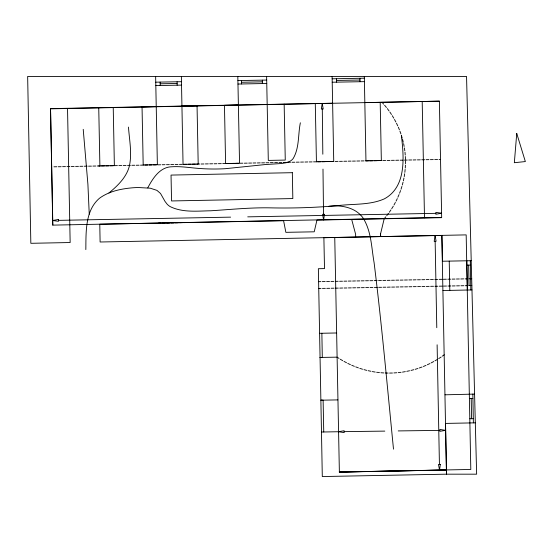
<?xml version="1.0" encoding="UTF-8"?>
<svg xmlns="http://www.w3.org/2000/svg" width="553" height="553" viewBox="0 0 553 553"><rect width="100%" height="100%" fill="white"/><g stroke="black" fill="none" stroke-linecap="round" stroke-linejoin="round"><path stroke-width="0.83" d="M89.247 214.198L87.906 184.308L83.22 129.333M405.287 168.001L405.432 165.167M405.142 169.446L404.858 172.329M300.355 122.787C297.929 134.614 299.519 147.824 293.173 158.517A10.818 10.818 0 0 1 290.104 161.2L286.198 162.741L281.498 163.508L265.24 164.559L225.327 168.693A194.303 194.303 0 0 1 200.545 168.547C191.068 167.974 181.626 166.163 172.107 166.75C159.976 166.833 152.794 178.349 147.762 187.854M404.665 173.773L404.229 176.607M403.939 178.004L403.365 180.838M441.619 217.668L316.959 220.073L314.222 231.811L285.853 232.336L283.592 220.702L99.775 224.214L100.107 242L380.63 236.573L380.575 233.781L384.183 218.781L385.814 216.804M403.026 182.234L402.308 185.02M401.92 186.416L401.056 189.209M399.038 194.594L397.884 197.234M400.579 190.55L399.563 193.246M396.059 201.133L397.31 198.582M393.992 204.976L395.381 202.433M391.731 208.681L393.266 206.228M389.326 212.241L390.957 209.884M386.727 215.698L388.462 213.389M108.948 192.983C116.427 186.748 123.913 179.836 127.805 170.704A32.544 32.544 0 0 0 129.568 165.174C132.043 152.566 129.354 139.715 128.476 127.086M442.31 356.146L444.232 354.805M438.709 358.6L441.156 357.017M435.004 360.812L437.506 359.367M431.202 362.879L433.752 361.531M427.31 364.752L429.958 363.556M423.37 366.487L426.01 365.381M419.278 367.98L422.022 367.012M415.192 369.321L417.937 368.457M413.796 369.708L411.01 370.427M409.566 370.766L406.78 371.34M405.335 371.63L402.501 372.114M338.457 431.734L344.125 430.725L344.173 432.598L338.457 431.734L321.48 432.024L318.362 268.717L324.507 268.592L323.885 237.721L466.179 234.887L470.803 469.456L339.376 472.048M401.056 372.307L398.222 372.639M396.778 372.736L393.895 372.929M328.924 206.29C342.556 204.534 358.966 208.135 365.201 221.788C371.498 234.368 371.657 248.961 374.084 262.571C381.77 324.632 387.342 386.927 393.501 449.154M71.261 166.508L74.143 166.418M98.669 165.983L100.107 165.935L97.224 165.983M118.86 165.596L121.75 165.499M149.151 165.022L152.04 164.925M196.757 164.11L199.64 164.013M227.048 163.529L229.93 163.432M257.339 162.955L260.221 162.858M287.629 162.375L290.519 162.278M304.938 162.043L307.827 161.946M335.187 161.462L338.07 161.365M365.478 160.888L368.36 160.792M395.768 160.308L398.651 160.211M413.077 159.969L415.96 159.879M179.635 222.721L182.525 222.624M335.284 281.38L338.166 281.283M352.593 281.042L355.475 280.945M382.883 280.468L385.766 280.371M413.174 279.887L416.056 279.79M443.465 279.313L446.354 279.217M460.773 278.975L463.663 278.878M339.749 288.113L342.639 288.016M357.065 287.774L359.948 287.678M387.356 287.201L390.238 287.104M417.646 286.62L420.529 286.523M447.937 286.046L450.819 285.949M465.246 285.707L468.135 285.611M392.45 373.026L389.568 373.075M466.932 265.177L470.347 265.081M445.006 394.807L474.578 394.089L476.638 474.177L446.499 474.177L322.295 476.548L321.48 432.024M158.628 223.108L160.888 223.059M188.29 222.527L190.502 222.479M318.597 281.671L320.858 281.622M469.573 285.611L471.833 285.562M332.153 78.809L364.323 78.187M160.163 83.807L177.091 83.475M241.474 82.273L262.385 81.837M237.963 84.049L266.76 83.475M155.642 76.452L157.37 164.69L143.186 164.967L142.045 106.881L197.048 105.775L198.195 164.061L183.05 164.359L181.37 76.452M238.391 105.015L224.456 105.291L225.603 163.529L239.546 163.253L237.818 76.452M50.454 108.837L439.379 101.164L441.674 217.453L52.749 225.126L50.537 108.623L156.222 106.605M313.544 161.849L333.736 161.455L332.104 76.452M380.194 102.305L381.342 160.55L365.955 160.854L364.323 76.452M469.428 278.781L471.737 278.733M318.694 288.493L321.003 288.452M442.988 290.519L471.979 289.938L474.578 394.089M319.558 333.307L336.577 332.975M155.739 82.176L181.467 81.692M237.914 80.586L266.712 80.061M336.528 80.448L359.996 80.012M332.201 82.224L364.42 81.644M155.835 85.591L181.515 85.107M181.896 106.072L332.588 103.238M364.8 102.609L439.379 101.164M58.424 220.364L230.608 217.142M247.723 216.852L435.868 213.34M471.979 289.938L471.211 260.705L442.455 261.237L441.958 235.46L380.671 236.615L380.575 233.781M475.345 422.838L445.531 423.418L446.499 474.177L441.819 235.371M339.224 472.027L446.444 470.009L339.376 472.117L334.752 237.479M408.75 160.017L411.632 159.969M417.404 159.879L420.287 159.831M421.732 159.782L424.614 159.734M426.059 159.686L428.948 159.637M430.386 159.637L433.275 159.589M434.713 159.541L437.603 159.492M361.15 160.937L364.033 160.888M369.805 160.792L372.687 160.743M374.132 160.695L377.015 160.647M378.459 160.598L381.342 160.55M382.787 160.55L385.669 160.501M387.114 160.453L389.996 160.405M391.441 160.356L394.324 160.308M400.095 160.211L402.978 160.163M404.423 160.114L407.305 160.066M317.878 161.752L320.761 161.704M322.205 161.704L325.088 161.656M326.533 161.607L329.415 161.559M330.86 161.511L333.742 161.462M339.514 161.365L342.397 161.317M343.842 161.269L346.724 161.22M348.169 161.172L351.051 161.123M352.496 161.123L355.379 161.075M356.823 161.034L359.706 160.985M270.32 162.665L273.21 162.617M278.975 162.52L281.864 162.471M283.302 162.423L286.191 162.375M291.956 162.278L294.846 162.229M296.284 162.181L299.173 162.14M300.611 162.091L303.5 162.043M309.265 161.946L312.106 161.898M222.721 163.577L225.603 163.529M231.375 163.432L234.258 163.384M235.702 163.335L238.585 163.287M240.03 163.239L242.912 163.197M244.357 163.197L247.239 163.149M248.684 163.1L251.567 163.052M253.011 163.004L255.894 162.955M261.666 162.858L264.548 162.81M265.993 162.762L268.876 162.713M274.647 162.617L277.537 162.568M175.121 164.49L178.004 164.441M179.449 164.393L182.331 164.345M183.776 164.345L186.658 164.303M188.103 164.255L190.985 164.206M192.43 164.158L195.313 164.11M201.085 164.013L203.967 163.964M205.412 163.916L208.294 163.868M209.739 163.819L212.622 163.771M214.066 163.771L216.949 163.723M218.394 163.674L221.276 163.626M127.515 165.409L130.404 165.361M131.842 165.312L134.732 165.264M136.169 165.264L139.059 165.216M140.497 165.167L143.386 165.119M144.824 165.071L147.713 165.022M153.478 164.925L156.368 164.877M157.805 164.829L160.695 164.78M162.14 164.732L165.022 164.683M166.467 164.683L169.349 164.635M170.794 164.587L173.677 164.538M79.915 166.322L82.798 166.273M84.243 166.225L87.125 166.177M88.57 166.177L91.452 166.128M92.897 166.08L95.78 166.031M101.552 165.886L104.434 165.838M105.879 165.838L108.768 165.789M110.206 165.741L113.095 165.693M114.533 165.644L117.423 165.596M123.188 165.499L126.077 165.451M53.952 166.799L56.835 166.75M58.279 166.75L61.162 166.702M62.607 166.653L65.489 166.605M66.934 166.557L69.816 166.508M75.588 166.418L78.471 166.37M162.326 223.011L165.216 222.963M170.981 222.866L173.87 222.818M175.308 222.769L178.197 222.721M183.962 222.624L186.852 222.576M166.653 222.963L169.543 222.914M439.137 279.362L442.027 279.313M447.792 279.217L450.681 279.168M452.119 279.12L455.008 279.071M456.446 279.023L459.336 278.975M465.101 278.878L467.99 278.83M395.865 280.177L398.748 280.129M404.52 280.032L407.402 279.984M408.847 279.936L411.729 279.887M417.501 279.79L420.384 279.749M421.828 279.7L424.711 279.652M426.156 279.604L429.038 279.555M430.483 279.555L433.365 279.507M434.81 279.459L437.693 279.41M348.266 281.09L351.148 281.042M356.92 280.945L359.803 280.896M361.247 280.855L364.13 280.806M365.574 280.758L368.457 280.71M369.902 280.71L372.784 280.661M374.229 280.613L377.111 280.565M378.556 280.516L381.439 280.468M387.211 280.371L390.093 280.323M391.538 280.274L394.42 280.226M400.192 280.129L403.075 280.081M322.295 281.622L325.185 281.574M326.623 281.525L329.512 281.477M330.95 281.429L333.839 281.38M339.611 281.283L342.494 281.235M343.938 281.187L346.821 281.138M456.591 285.853L459.474 285.804M460.919 285.756L463.808 285.707M400.337 286.91L403.22 286.862M408.992 286.765L411.874 286.717M413.319 286.668L416.202 286.62M421.974 286.523L424.856 286.475M426.301 286.426L429.183 286.378M430.628 286.33L433.511 286.288M434.955 286.288L437.838 286.24M439.282 286.191L442.165 286.143M443.61 286.095L446.492 286.046M452.264 285.949L455.147 285.901M352.731 287.823L355.62 287.774M361.392 287.678L364.275 287.629M365.72 287.581L368.602 287.532M370.047 287.484L372.929 287.436M374.374 287.436L377.257 287.387M378.701 287.346L381.584 287.297M383.029 287.249L385.911 287.201M391.683 287.104L394.565 287.055M396.01 287.007L398.893 286.959M404.665 286.862L407.547 286.813M322.44 288.403L325.33 288.355M326.768 288.355L329.657 288.307M331.095 288.258L333.984 288.21M335.422 288.161L338.312 288.113M344.077 288.016L346.966 287.968M348.404 287.919L351.293 287.871M320.042 357.445L337.06 357.155L339.03 358.406M337.876 399.902L320.858 400.192L323.118 400.144L323.74 431.983M469.476 398.464L472.891 398.416M469.863 418.752L473.278 418.704M344.125 431.637L384.805 431.112M398.222 430.918L439.856 430.386M439.041 159.444L440.485 159.444M320.035 357.397L322.295 357.397L321.867 333.259M370.959 371.291L368.118 370.669M388.123 373.075L385.241 372.978M383.796 372.929L380.913 372.736M379.469 372.591L376.634 372.259M372.349 371.581L375.19 372.065M363.936 369.611L366.729 370.379M359.803 368.36L362.54 369.224M355.717 366.874L358.406 367.883M351.722 365.236L354.369 366.342M347.782 363.411L350.429 364.662M346.531 362.733L343.987 361.392M342.736 360.667L340.233 359.229M381.971 102.27L383.651 104.151M384.611 105.257L386.443 107.469M387.356 108.623L389.036 110.932M389.9 112.079L391.489 114.485M392.257 115.688L393.798 118.19M394.469 119.441L395.865 121.985M396.487 123.236L397.738 125.884M398.319 127.183L399.425 129.824M399.95 131.22L400.911 133.909M351.673 219.403L355.62 234.258L355.669 237.099M402.598 139.439L403.268 142.232M402.162 138.05L401.347 135.257C403.939 156.617 406.731 186.859 384.3 198.88C369.729 205.315 353.332 203.711 337.855 205.619C315.452 207.631 292.952 208.336 270.465 207.859C250.516 207.451 230.649 209.518 210.769 210.776C197.241 211.004 182.552 212.781 170.041 206.539A15.09 15.09 0 0 1 167.13 204.161L165.05 201.465L160.522 193.481L156.941 190.377L150.305 188.207L138.354 187.522A101.282 101.282 0 0 0 131.814 187.861C120.519 188.932 108.817 191.414 99.499 198.237C84.962 210.679 86.074 232.205 85.833 249.59M404.132 146.462L403.607 143.628M404.374 147.907L404.81 150.741M405.003 152.186L405.238 155.068M405.335 156.513L405.48 159.395M359.948 78.284L360.044 81.692M160.114 82.079L160.211 85.542M471.211 260.705L466.545 76.452L27.65 76.452L30.837 243.306L70.155 242.532L67.528 108.499M266.622 76.452L268.302 160.418L285.265 160.08L284.159 104.151M471.211 398.416L471.591 418.704M468.661 265.129L469.048 285.611M466.836 260.802L467.409 290.035M449.236 261.14L449.81 290.373M435.149 241.281L436.78 327.687M437.119 344.802L439.428 464.382M422.202 101.503L424.497 217.792M315.286 103.577L316.434 161.801M113.234 107.6L114.374 165.665L99.893 165.948L98.745 107.883M50.544 108.837L52.832 225.119M472.843 394.04L473.375 422.886M470.299 260.705L470.824 289.938M336.528 78.713L336.577 82.176M262.343 80.157L262.385 83.572M241.426 80.538L241.474 83.952M177.091 81.789L177.14 85.203M322.295 109.003L322.828 154.204M322.993 169.107L323.526 214.308M405.48 160.84L405.48 163.723M516.744 133.48L514.338 162.713L525.35 161.559L516.744 133.48M440.34 464.382L439.524 470.057L438.467 464.43L440.34 464.382M322.205 103.335L321.334 109.003L323.215 109.003L322.205 103.335M324.459 214.308L323.595 219.976L322.586 214.308L324.459 214.308M435.052 235.557L434.188 241.281L436.11 241.232L435.052 235.557M58.424 219.451L52.749 220.509L58.473 221.324L58.424 219.451M441.543 213.202L435.868 214.26L435.868 212.38L441.543 213.202M445.531 430.338L439.856 431.347L439.856 429.425L445.531 430.338M292.33 172.688L171.036 175.08L171.548 200.953L292.834 198.562L292.33 172.688"/></g></svg>
